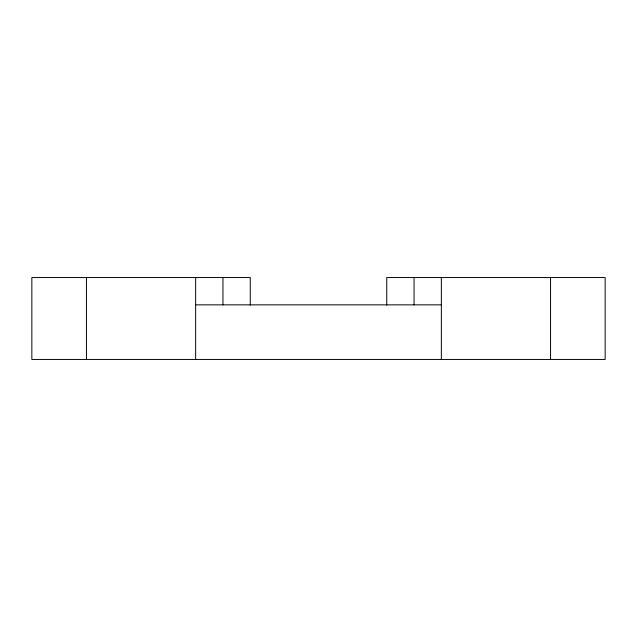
<?xml version="1.0" encoding="UTF-8"?>
<svg xmlns="http://www.w3.org/2000/svg" width="637" height="637" viewBox="0 0 637 637"><rect width="100%" height="100%" fill="white"/><g stroke="black" fill="none" stroke-linecap="round" stroke-linejoin="round"><path stroke-width="0.96" d="M195.647 304.852L441.353 304.852M550.551 277.549L550.551 359.451M441.353 277.549L441.353 359.451M414.05 277.549L414.05 304.852M386.747 305.179L386.747 277.549L605.15 277.549L605.15 359.451L31.85 359.451L31.85 277.549L250.253 277.549L250.253 305.179M222.95 277.549L222.95 304.852M195.647 277.549L195.647 359.451M86.449 277.549L86.449 359.451"/></g></svg>
